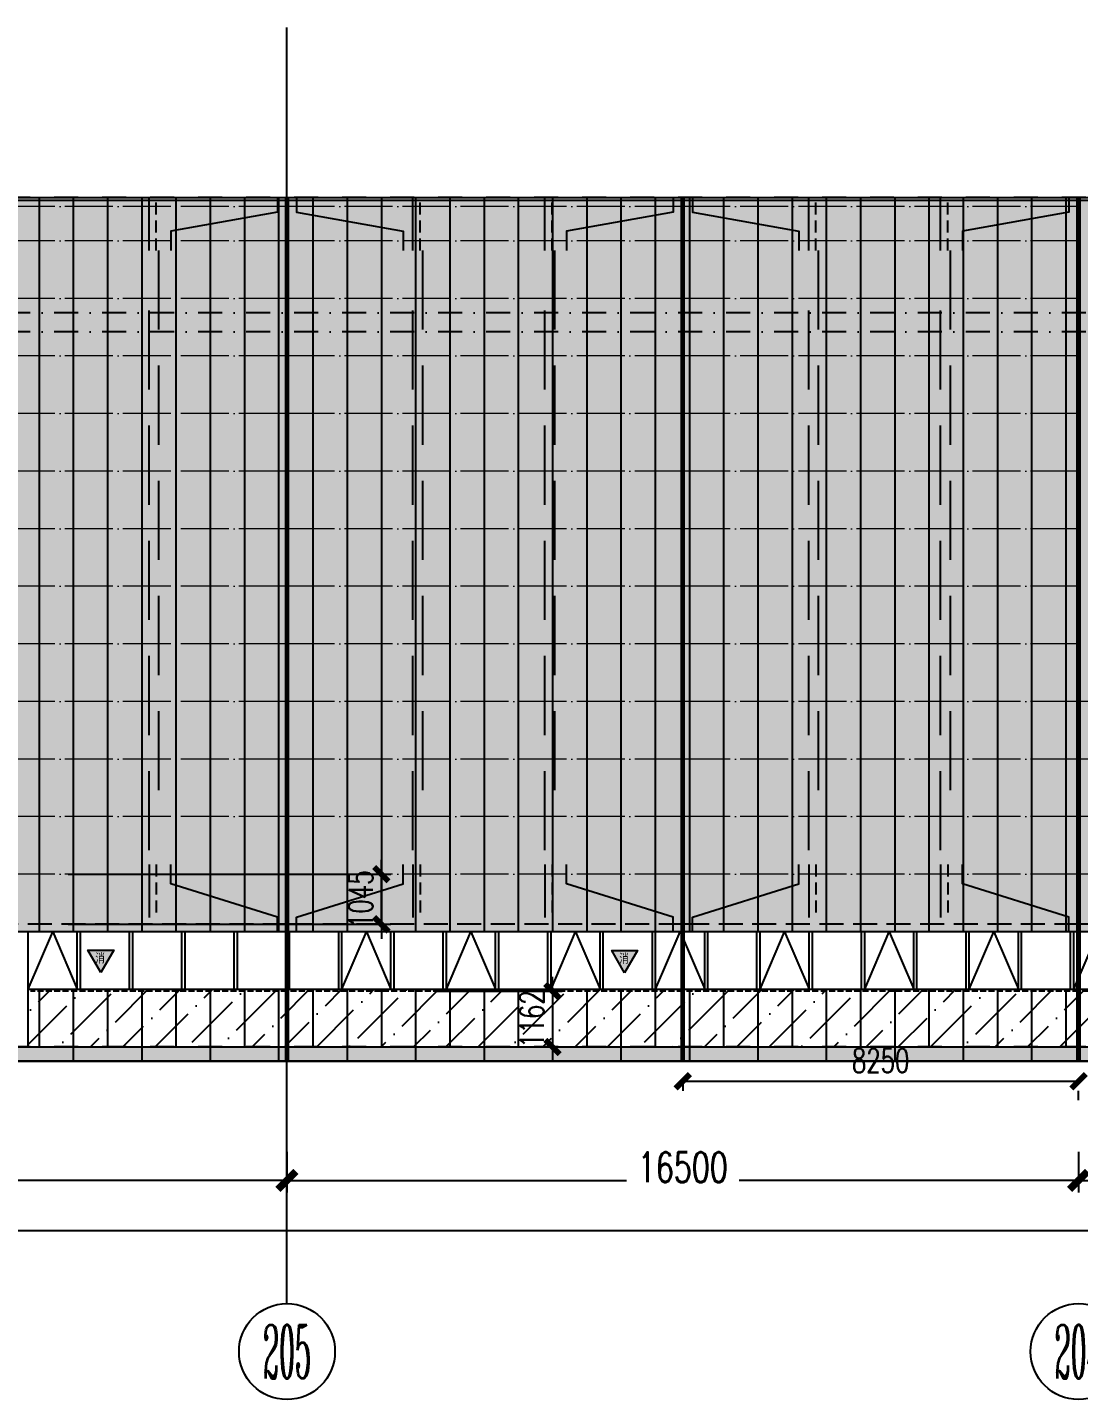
# Model space of a CAD drawing. Extents: x -2072575 to 87763, y -155913 to 742026.
# Drawn here: x -1010912 to -989003, y 551370 to 579968 of the extents above; entities that cross this region are included whole.
import ezdxf
from ezdxf.enums import TextEntityAlignment as Align

# ---------------------------------------------------------------- set-up
doc = ezdxf.new("R2010")
doc.units = 0
doc.header["$LTSCALE"] = 1000
for name, pattern in [('20剖面图$0$DASH', [0.35, 0.25, -0.1]), ('CENTER', [2, 1.25, -0.25, 0.25, -0.25]), ('DASHDOT', [1, 0.5, -0.25, 0, -0.25]), ('DASHED', [0.75, 0.5, -0.25]), ('DOT', [0.25, 0, -0.25]), ('DOTE', [2.42, 2, -0.2, 0.02, -0.2]), ('HIDDEN2', [0.1875, 0.125, -0.0625])]:
    doc.linetypes.add(name, pattern=pattern)
doc.layers.get('Defpoints').update_dxf_attribs({"color": 210})
for name, color, linetype in [('!ZN1-填充-8', 8, 'Continuous'), ('!ZN1-文字-7', 7, 'Continuous'), ('!ZN1-标注-173', 173, 'Continuous'), ('!ZN3-玻璃幕墙-4', 4, 'Continuous'), ('!ZN4-辅助材料-1', 1, 'Continuous'), ('12圆钢+30钢套管撑杆', 3, 'Continuous'), ('12圆钢斜拉条', 30, 'Continuous'), ('12圆钢直拉条', 22, 'Continuous'), ('250×150×4.5×8 H型钢', 3, 'HIDDEN2'), ('3符号', 3, 'Continuous'), ('3铝板幕墙', 3, 'Continuous'), ('4玻璃幕墙', 4, 'Continuous'), ('60x60x5钢方管', 6, '20剖面图$0$DASH'), ('A-LIN-V', 9, 'Continuous'), ('A-SFCE', 30, 'Continuous'), ('A-云线', 50, 'Continuous'), ('AS-WALL', 40, 'Continuous'), ('DIM', 173, 'Continuous'), ('DOT', 8, 'DOT'), ('DOTE', 1, 'CENTER'), ('压型钢板', 23, 'Continuous')]:
    doc.layers.add(name, color=color, linetype=linetype)
doc.layers.add('冷弯薄壁C型钢 250x75x20x3.0', color=51, linetype='DOTE', lineweight=0)
doc.layers.add('梁', color=4, linetype='Continuous', lineweight=18)
doc.styles.add('_TCH_AXIS', font='COMPLEX', dxfattribs={"bigfont": 'GBCBIG'})
doc.styles.add('DHTEXT-1', font='romans.shx', dxfattribs={"width": 0.7, "bigfont": 'chinese.shx'})
doc.styles.add('样式 1', font='romans.shx', dxfattribs={"width": 0.7, "bigfont": 'chinese.shx'})
doc.dimstyles.new('ZN200', dxfattribs={"dimscale": 200, "dimtxt": 2.5, "dimasz": 1.5, "dimexe": 1, "dimexo": 2, "dimgap": 0.9, "dimtad": 1, "dimdec": 0, "dimdsep": 46, "dimtxsty": 'DHTEXT-1', "dimblk": 'ARCHTICK', "dimcen": 2.5, "dimclrd": 173, "dimclre": 173, "dimclrt": 7, "dimazin": 2, "dimtfac": 1, "dimtdec": 0, "dimtix": 1, "dimtmove": 2, "dimatfit": 3, "dimfxl": 0, "dimtolj": 1, "dimtzin": 0, "dimarcsym": 0})
doc.dimstyles.new('ZN250', dxfattribs={"dimscale": 250, "dimtxt": 2.5, "dimasz": 1.5, "dimexe": 1, "dimexo": 2, "dimgap": 0.9, "dimtad": 1, "dimdec": 0, "dimdsep": 46, "dimtxsty": 'DHTEXT-1', "dimblk": 'ARCHTICK', "dimcen": 2.5, "dimclrd": 173, "dimclre": 173, "dimclrt": 7, "dimazin": 2, "dimtfac": 1, "dimtdec": 0, "dimtix": 1, "dimtmove": 2, "dimatfit": 3, "dimfxl": 0, "dimarcsym": 0})
pattern_1 = [(45, (1036481.6, -558720.36), (252.5697, 926.08891), [1190.625, -238.125, 0, -238.125])]

# ---------------------------------------------------------------- blocks, each defined once
blk = doc.blocks.new('_ArchTick')
at = {"color": 0, "linetype": 'ByBlock', "const_width": 0.4}
blk.add_lwpolyline([(-0.5, -0.5), (0.5, 0.5)], dxfattribs=at)
blk = doc.blocks.new('*D157')
at = {"layer": 'Defpoints', "color": 0, "ltscale": 2500, "transparency": 16777216}
for p in [(-1210766, 470420), (-1126966, 470420), (-1126966, 468284)]:
    blk.add_point(p, dxfattribs=at)
at = {"layer": 'DIM', "color": 173, "linetype": 'ByBlock', "lineweight": -2, "ltscale": 2500, "transparency": 16777216}
for p, q in [((-1210766, 469920), (-1210766, 468034)), ((-1126966, 469920), (-1126966, 468034)), ((-1210766, 468284), (-1170070, 468284)), ((-1126966, 468284), (-1167662, 468284))]:
    blk.add_line(p, q, dxfattribs=at)
at = {"layer": 'DIM', "color": 173, "lineweight": -2, "ltscale": 2500, "transparency": 16777216, "xscale": 375, "yscale": 375, "zscale": 375, "rotation": 180}
blk.add_blockref('_ArchTick', (-1210766, 468284), dxfattribs=at)
at = {"layer": 'DIM', "color": 173, "lineweight": -2, "ltscale": 2500, "transparency": 16777216, "xscale": 375, "yscale": 375, "zscale": 375}
blk.add_blockref('_ArchTick', (-1126966, 468284), dxfattribs=at)
at = {"layer": 'DIM', "color": 7, "ltscale": 2500, "transparency": 16777216, "insert": (-1168866, 468559), "char_height": 625, "attachment_point": 5, "style": 'DHTEXT-1'}
blk.add_mtext('83800', dxfattribs=at)
blk = doc.blocks.new('*D164')
at = {"layer": 'Defpoints', "color": 0, "ltscale": 2500, "transparency": 16777216}
for p in [(-1210116, 470420), (-1193616, 470420), (-1193616, 469324)]:
    blk.add_point(p, dxfattribs=at)
at = {"layer": 'DIM', "color": 173, "linetype": 'ByBlock', "lineweight": -2, "ltscale": 2500, "transparency": 16777216}
for p, q in [((-1210116, 469920), (-1210116, 469074)), ((-1193616, 469920), (-1193616, 469074)), ((-1210116, 469324), (-1203039, 469324)), ((-1193616, 469324), (-1200693, 469324))]:
    blk.add_line(p, q, dxfattribs=at)
at = {"layer": 'DIM', "color": 173, "lineweight": -2, "ltscale": 2500, "transparency": 16777216, "xscale": 375, "yscale": 375, "zscale": 375, "rotation": 180}
blk.add_blockref('_ArchTick', (-1210116, 469324), dxfattribs=at)
at = {"layer": 'DIM', "color": 173, "lineweight": -2, "ltscale": 2500, "transparency": 16777216, "xscale": 375, "yscale": 375, "zscale": 375}
blk.add_blockref('_ArchTick', (-1193616, 469324), dxfattribs=at)
at = {"layer": 'DIM', "color": 7, "ltscale": 2500, "transparency": 16777216, "insert": (-1201866, 469599), "char_height": 625, "attachment_point": 5, "style": 'DHTEXT-1'}
blk.add_mtext('16500', dxfattribs=at)
blk = doc.blocks.new('*D165')
at = {"layer": 'Defpoints', "color": 0, "ltscale": 2500, "transparency": 16777216}
for p in [(-1193616, 470420), (-1177116, 470420), (-1177116, 469324)]:
    blk.add_point(p, dxfattribs=at)
at = {"layer": 'DIM', "color": 173, "linetype": 'ByBlock', "lineweight": -2, "ltscale": 2500, "transparency": 16777216}
for p, q in [((-1193616, 469920), (-1193616, 469074)), ((-1177116, 469920), (-1177116, 469074)), ((-1193616, 469324), (-1186539, 469324)), ((-1177116, 469324), (-1184193, 469324))]:
    blk.add_line(p, q, dxfattribs=at)
at = {"layer": 'DIM', "color": 173, "lineweight": -2, "ltscale": 2500, "transparency": 16777216, "xscale": 375, "yscale": 375, "zscale": 375, "rotation": 180}
blk.add_blockref('_ArchTick', (-1193616, 469324), dxfattribs=at)
at = {"layer": 'DIM', "color": 173, "lineweight": -2, "ltscale": 2500, "transparency": 16777216, "xscale": 375, "yscale": 375, "zscale": 375}
blk.add_blockref('_ArchTick', (-1177116, 469324), dxfattribs=at)
at = {"layer": 'DIM', "color": 7, "ltscale": 2500, "transparency": 16777216, "insert": (-1185366, 469599), "char_height": 625, "attachment_point": 5, "style": 'DHTEXT-1'}
blk.add_mtext('16500', dxfattribs=at)
blk = doc.blocks.new('*D166')
at = {"layer": 'Defpoints', "color": 0, "ltscale": 2500, "transparency": 16777216}
for p in [(-1177116, 470420), (-1160616, 470420), (-1160616, 469324)]:
    blk.add_point(p, dxfattribs=at)
at = {"layer": 'DIM', "color": 173, "linetype": 'ByBlock', "lineweight": -2, "ltscale": 2500, "transparency": 16777216}
for p, q in [((-1177116, 469920), (-1177116, 469074)), ((-1160616, 469920), (-1160616, 469074)), ((-1177116, 469324), (-1170039, 469324)), ((-1160616, 469324), (-1167693, 469324))]:
    blk.add_line(p, q, dxfattribs=at)
at = {"layer": 'DIM', "color": 173, "lineweight": -2, "ltscale": 2500, "transparency": 16777216, "xscale": 375, "yscale": 375, "zscale": 375, "rotation": 180}
blk.add_blockref('_ArchTick', (-1177116, 469324), dxfattribs=at)
at = {"layer": 'DIM', "color": 173, "lineweight": -2, "ltscale": 2500, "transparency": 16777216, "xscale": 375, "yscale": 375, "zscale": 375}
blk.add_blockref('_ArchTick', (-1160616, 469324), dxfattribs=at)
at = {"layer": 'DIM', "color": 7, "ltscale": 2500, "transparency": 16777216, "insert": (-1168866, 469599), "char_height": 625, "attachment_point": 5, "style": 'DHTEXT-1'}
blk.add_mtext('16500', dxfattribs=at)
blk = doc.blocks.new('卓越-轴号')
blk.add_circle((0, 0), 4)
at = {"color": 0, "style": '_TCH_AXIS', "width": 1.041667, "flags": 8}
blk.add_attdef('A', text='', height=4.48, dxfattribs=at).set_placement((-2, -2.24), (2, -2.24), align=Align.FIT)
blk = doc.blocks.new('消防救援口标识')
blk.add_wipeout([(0, 0), (-150, 260), (150, 260)]).dxf.layer = '!ZN1-标注-173'
at = {"layer": '!ZN1-填充-8'}
h = blk.add_hatch(color=252, dxfattribs=at)
h.dxf.hatch_style = 1
h.paths.add_polyline_path([(0, 0), (-150, 260), (150, 260)])
at = {"layer": '!ZN1-标注-173'}
blk.add_lwpolyline([(0, 0), (-150, 260), (150, 260)], close=True, dxfattribs=at)
at = {"layer": '!ZN1-文字-7', "ltscale": 1.5, "style": '样式 1', "width": 0.7}
blk.add_text('消', height=120, dxfattribs=at).set_placement((-62, 164), align=Align.MIDDLE_LEFT)
blk = doc.blocks.new('紧急救援窗口')
at = {"layer": '!ZN4-辅助材料-1', "xscale": 1.8, "yscale": 1.8, "zscale": 1.8}
blk.add_blockref('消防救援口标识', (74715, -11410), dxfattribs=at)
blk = doc.blocks.new('20250905092932')
at = {"layer": '!ZN1-填充-8'}
h = blk.add_hatch(dxfattribs=at)
h.set_pattern_fill('ANSI36', color=252, scale=300, style=0)
h.set_pattern_definition(pattern_1)
h.paths.add_polyline_path([(-650, 0), (11205, 0), (11109, 0), (7305, 0), (7305, 2400), (66500, 2400), (66500, 17650), (-650, 17650)])
h = blk.add_hatch(dxfattribs=at)
h.set_pattern_fill('ANSI36', color=252, scale=300, style=0)
h.set_pattern_definition(pattern_1)
h.paths.add_polyline_path([(11109, 0), (68000, 0), (68000, 1200), (11109, 1200)])
h = blk.add_hatch(dxfattribs=at)
h.set_pattern_fill('DOTS', color=252, scale=100, style=0)
h.set_pattern_definition([(0, (1022002.81, -558720.36), (79.375, 158.75), [0, -158.75])])
h.paths.add_polyline_path([(-650, 0), (83150, 0), (83150, -300), (-650, -300)])
at = {"layer": '!ZN3-玻璃幕墙-4', "color": 252, "ltscale": 10, "elevation": 0}
for points in [[(11107, 1200), (11618, 2400), (12130, 1200)], [(17645, 1200), (18157, 2400), (18668, 1200)], [(19825, 1200), (20336, 2400), (20848, 1200)], [(22004, 1200), (22516, 2400), (23027, 1200)], [(24183, 1200), (24695, 2400), (25207, 1200)], [(26363, 1200), (26874, 2400), (27386, 1200)], [(28542, 1200), (29054, 2400), (29565, 1200)], [(30722, 1200), (31233, 2400), (31745, 1200)], [(32901, 1200), (33413, 2400), (33924, 1200)]]:
    blk.add_lwpolyline(points, dxfattribs=at)
at = {"layer": '3铝板幕墙', "color": 252, "ltscale": 1000}
for p, q in [((12047, 0), (12047, -300)), ((13474, 0), (13474, -300)), ((14900, 0), (14900, -300)), ((16327, 0), (16327, -300)), ((17754, 0), (17754, -300)), ((19181, 0), (19181, -300)), ((20608, 0), (20608, -300)), ((22035, 0), (22035, -300)), ((23461, 0), (23461, -300)), ((23461, 0), (23461, -300)), ((24888, 0), (24888, -300)), ((26315, 0), (26315, -300)), ((27742, 0), (27742, -300)), ((29169, 0), (29169, -300)), ((30595, 0), (30595, -300)), ((32022, 0), (32022, -300))]:
    blk.add_line(p, q, dxfattribs=at)
blk.add_lwpolyline([(-650, 0), (83150, 0), (83150, -300), (-650, -300)], close=True, dxfattribs=at)
at = {"layer": '4玻璃幕墙', "color": 252, "ltscale": 10}
for p, q in [((11107, 0), (11107, 2400)), ((12130, 1200), (12130, 2400)), ((12197, 1200), (12197, 2400)), ((13220, 1200), (13220, 2400)), ((13286, 1200), (13286, 2400)), ((14309, 1200), (14309, 2400)), ((14376, 1200), (14376, 2400)), ((15399, 1200), (15399, 2400)), ((15466, 1200), (15466, 2400)), ((16489, 1200), (16489, 2400)), ((16555, 1200), (16555, 2400)), ((17579, 1200), (17579, 2400)), ((17645, 1200), (17645, 2400)), ((18668, 1200), (18668, 2400)), ((18735, 1200), (18735, 2400)), ((19758, 1200), (19758, 2400)), ((19825, 1200), (19825, 2400)), ((20848, 1200), (20848, 2400)), ((20914, 1200), (20914, 2400)), ((21937, 1200), (21937, 2400)), ((22004, 1200), (22004, 2400)), ((23027, 1200), (23027, 2400)), ((23094, 1200), (23094, 2400)), ((24117, 1200), (24117, 2400)), ((24183, 1200), (24183, 2400)), ((25207, 1200), (25207, 2400)), ((25273, 1200), (25273, 2400)), ((26296, 1200), (26296, 2400)), ((26363, 1200), (26363, 2400)), ((27386, 1200), (27386, 2400)), ((27453, 1200), (27453, 2400)), ((28476, 1200), (28476, 2400)), ((28542, 1200), (28542, 2400)), ((29565, 1200), (29565, 2400)), ((29632, 1200), (29632, 2400)), ((30655, 1200), (30655, 2400)), ((30722, 1200), (30722, 2400)), ((31745, 1200), (31745, 2400)), ((31811, 1200), (31811, 2400)), ((32835, 1200), (32835, 2400)), ((32901, 1200), (32901, 2400))]:
    blk.add_line(p, q, dxfattribs=at)
blk.add_lwpolyline([(7269, 2400), (7269, 0), (11107, 0), (11107, 1200), (68000, 1200), (68000, 17650), (66460, 17650), (66460, 2400), (7269, 2400)], dxfattribs=at)
at = {"layer": '压型钢板', "color": 252, "ltscale": 10}
for p, q in [((11334, 17700), (11334, 2400)), ((12047, 17700), (12047, 2400)), ((12760, 17700), (12760, 2400)), ((13474, 17700), (13474, 2400)), ((14187, 17700), (14187, 2400)), ((14900, 17700), (14900, 2400)), ((15614, 17700), (15614, 2400)), ((16327, 17700), (16327, 2400)), ((17041, 17700), (17041, 2400)), ((17754, 17700), (17754, 2400)), ((18468, 17700), (18468, 2400)), ((19181, 17700), (19181, 2400)), ((19895, 17700), (19895, 2400)), ((20608, 17700), (20608, 2400)), ((21321, 17700), (21321, 2400)), ((22035, 17700), (22035, 2400)), ((22748, 17700), (22748, 2400)), ((23461, 17700), (23461, 2400)), ((24175, 17700), (24175, 2400)), ((24888, 17700), (24888, 2400)), ((25602, 17700), (25602, 2400)), ((26315, 17700), (26315, 2400)), ((27028, 17700), (27028, 2400)), ((27742, 17700), (27742, 2400)), ((28455, 17700), (28455, 2400)), ((29169, 17700), (29169, 2400)), ((29882, 17700), (29882, 2400)), ((30595, 17700), (30595, 2400)), ((31308, 17700), (31308, 2400)), ((32022, 17700), (32022, 2400)), ((32735, 17700), (32735, 2400)), ((11334, 1200), (11334, 0)), ((12047, 1200), (12047, 0)), ((12760, 1200), (12760, 0)), ((13474, 1200), (13474, 0)), ((14187, 1200), (14187, 0)), ((14900, 1200), (14900, 0)), ((15614, 1200), (15614, 0)), ((16327, 1200), (16327, 0)), ((17041, 1200), (17041, 0)), ((17754, 1200), (17754, 0)), ((18468, 1200), (18468, 0)), ((19181, 1200), (19181, 0)), ((19895, 1200), (19895, 0)), ((20608, 1200), (20608, 0)), ((21321, 1200), (21321, 0)), ((22035, 1200), (22035, 0)), ((22748, 1200), (22748, 0)), ((23461, 1200), (23461, 0)), ((24175, 1200), (24175, 0)), ((24888, 1200), (24888, 0)), ((25602, 1200), (25602, 0)), ((26315, 1200), (26315, 0)), ((27028, 1200), (27028, 0)), ((27742, 1200), (27742, 0)), ((28455, 1200), (28455, 0)), ((29169, 1200), (29169, 0)), ((29882, 1200), (29882, 0)), ((30595, 1200), (30595, 0)), ((31308, 1200), (31308, 0)), ((32022, 1200), (32022, 0)), ((32735, 1200), (32735, 0))]:
    blk.add_line(p, q, dxfattribs=at)
at = {"layer": 'A-SFCE', "color": 252}
for p in [(-62096, 12960), (-51176, 12953)]:
    blk.add_blockref('紧急救援窗口', p, dxfattribs=at)
blk = doc.blocks.new('*D3532')
at = {"layer": 'Defpoints', "color": 0, "ltscale": 10, "transparency": 16777216}
for p in [(-1010465, 562320), (-1003535, 562320), (-1010465, 561275)]:
    blk.add_point(p, dxfattribs=at)
at = {"layer": 'DIM', "color": 173, "linetype": 'ByBlock', "lineweight": -2, "ltscale": 10, "transparency": 16777216}
for p, q in [((-1003535, 562320), (-1003535, 562620)), ((-1010065, 562320), (-1003335, 562320)), ((-1003535, 561275), (-1003535, 562320)), ((-1010065, 561275), (-1003335, 561275)), ((-1003535, 561275), (-1003535, 560975))]:
    blk.add_line(p, q, dxfattribs=at)
at = {"layer": 'DIM', "color": 173, "lineweight": -2, "ltscale": 10, "transparency": 16777216, "xscale": 300, "yscale": 300, "zscale": 300}
for p, rotation in [((-1003535, 562320), 270), ((-1003535, 561275), 90)]:
    blk.add_blockref('_ArchTick', p, dxfattribs=dict(at, rotation=rotation))
at = {"layer": 'DIM', "color": 7, "ltscale": 10, "transparency": 16777216, "insert": (-1003965, 561798), "char_height": 500, "attachment_point": 5, "rotation": 90, "style": 'DHTEXT-1'}
blk.add_mtext('\\A1;1045', dxfattribs=at)
blk = doc.blocks.new('*D3533')
at = {"layer": 'Defpoints', "color": 0, "ltscale": 10, "transparency": 16777216}
for p in [(-1002822, 559883), (-1002822, 558720), (-999968, 558720)]:
    blk.add_point(p, dxfattribs=at)
at = {"layer": 'DIM', "color": 173, "linetype": 'ByBlock', "lineweight": -2, "ltscale": 10, "transparency": 16777216}
for p, q in [((-999968, 559883), (-999968, 560183)), ((-1002422, 559883), (-999768, 559883)), ((-999968, 559883), (-999968, 558720)), ((-1002422, 558720), (-999768, 558720)), ((-999968, 558720), (-999968, 558420))]:
    blk.add_line(p, q, dxfattribs=at)
at = {"layer": 'DIM', "color": 173, "lineweight": -2, "ltscale": 10, "transparency": 16777216, "xscale": 300, "yscale": 300, "zscale": 300}
for p, rotation in [((-999968, 559883), 270), ((-999968, 558720), 90)]:
    blk.add_blockref('_ArchTick', p, dxfattribs=dict(at, rotation=rotation))
at = {"layer": 'DIM', "color": 7, "ltscale": 10, "transparency": 16777216, "insert": (-1000398, 559302), "char_height": 500, "attachment_point": 5, "rotation": 90, "style": 'DHTEXT-1'}
blk.add_mtext('\\A1;1162', dxfattribs=at)
blk = doc.blocks.new('*D3752')
at = {"layer": 'Defpoints', "color": 0, "ltscale": 10, "transparency": 16777216}
for p in [(-997253, 558420), (-989003, 558007), (-989003, 558005)]:
    blk.add_point(p, dxfattribs=at)
at = {"layer": 'DIM', "color": 173, "linetype": 'ByBlock', "lineweight": -2, "ltscale": 10, "transparency": 16777216}
for p, q in [((-997253, 558020), (-997253, 557805)), ((-997253, 558005), (-989003, 558005)), ((-989003, 557607), (-989003, 557805))]:
    blk.add_line(p, q, dxfattribs=at)
at = {"layer": 'DIM', "color": 173, "lineweight": -2, "ltscale": 10, "transparency": 16777216, "xscale": 300, "yscale": 300, "zscale": 300, "rotation": 180}
blk.add_blockref('_ArchTick', (-997253, 558005), dxfattribs=at)
at = {"layer": 'DIM', "color": 173, "lineweight": -2, "ltscale": 10, "transparency": 16777216, "xscale": 300, "yscale": 300, "zscale": 300}
blk.add_blockref('_ArchTick', (-989003, 558005), dxfattribs=at)
at = {"layer": 'DIM', "color": 7, "ltscale": 10, "transparency": 16777216, "insert": (-993128, 558435), "char_height": 500, "attachment_point": 5, "style": 'DHTEXT-1'}
blk.add_mtext('\\A1;8250', dxfattribs=at)
blk = doc.blocks.new('20250821133332')
at = {"layer": 'DOT', "linetype": 'DASHDOT'}
for p, q in [((90159.1, 17700), (-7659.1, 17700)), ((90159.1, 15300), (-7659.1, 15300)), ((90159.1, 14900), (-7659.1, 14900)), ((90159.1, 0), (-7659.1, 0))]:
    blk.add_line(p, q, dxfattribs=at)
at = {"layer": 'DOTE', "ltscale": 250}
blk.add_line((16500, -5350), (16500, 21247.6), dxfattribs=at)
at = {"layer": '3符号', "color": 7}
ref = blk.add_blockref('卓越-轴号', (16501.1, -6350), dxfattribs=dict(at, xscale=250, yscale=250, zscale=250))
ref.add_attrib('A', '205', dxfattribs={"layer": '0', "color": 0, "height": 1120, "style": '_TCH_AXIS', "width": 0.347222}).set_placement((16001.1, -6910), (17001.1, -6910), align=Align.FIT)
ref = blk.add_blockref('卓越-轴号', (33001.1, -6350), dxfattribs=dict(at, xscale=250, yscale=250, zscale=250))
ref.add_attrib('A', '204', dxfattribs={"layer": '0', "color": 0, "height": 1120, "style": '_TCH_AXIS', "width": 0.334821}).set_placement((32501.1, -6910), (33501.1, -6910), align=Align.FIT)
at = {"layer": 'DIM', "ltscale": 2500}
for base, p1, p2, picture, middle in [((83150, -3824.1), (-650, -1687.5), (83150, -1687.5), '*D157', (41250, -3549.1)), ((16500, -2784.1), (0, -1687.5), (16500, -1687.5), '*D164', (8250, -2509.1)), ((33000, -2784.1), (16500, -1687.5), (33000, -1687.5), '*D165', (24750, -2509.1)), ((49500, -2784.1), (33000, -1687.5), (49500, -1687.5), '*D166', (41250, -2509.1))]:
    dim = blk.add_linear_dim(base=base, p1=p1, p2=p2, angle=0, dimstyle='ZN250', dxfattribs=at)
    dim.commit()
    dim.dimension.update_dxf_attribs({"geometry": picture, "text_midpoint": middle, "dimtype": 129, "insert": (1210115.9, -472107.8)})

msp = doc.modelspace()

# ---------------------------------------------------------------- linework, layer by layer
at = {"layer": 'A-LIN-V'}
for p, q in [((-1022652.8, 576420.4), (-938852.8, 576420.4)), ((-1022652.8, 576370.4), (-938852.8, 576370.4))]:
    msp.add_line(p, q, dxfattribs=at)
at = {"layer": 'AS-WALL'}
msp.add_line((-1029662, 558420.4), (-931843.7, 558420.4), dxfattribs=at)

# ---------------------------------------------------------------- block references
at = {"layer": 'A-云线', "ltscale": 10}
msp.add_blockref('20250821133332', (-1022002.8, 558720.4), dxfattribs=at)

# ---------------------------------------------------------------- next in the draw order: block references
at = {"layer": '3铝板幕墙', "ltscale": 1000}
msp.add_blockref('20250905092932', (-1022002.8, 558720.4), dxfattribs=at)

# ---------------------------------------------------------------- next in the draw order: linework, layer by layer
at = {"layer": '12圆钢+30钢套管撑杆', "color": 3}
for p, q in [((-1008377.8, 575320.4), (-1008377.8, 576420.4)), ((-1002877.8, 575320.4), (-1002877.8, 576420.4)), ((-1000127.8, 575320.4), (-1000127.8, 576420.4)), ((-994627.8, 575320.4), (-994627.8, 576420.4)), ((-991877.8, 575320.4), (-991877.8, 576420.4)), ((-1008377.8, 562520.4), (-1008377.8, 561420.4)), ((-1002877.8, 562520.4), (-1002877.8, 561420.4)), ((-1000127.8, 562520.4), (-1000127.8, 561420.4)), ((-994627.8, 562520.4), (-994627.8, 561420.4)), ((-991877.8, 562520.4), (-991877.8, 561420.4))]:
    msp.add_line(p, q, dxfattribs=at)
at = {"layer": '12圆钢+30钢套管撑杆', "color": 3, "linetype": 'DASHED', "ltscale": 0.5}
for p, q in [((-1008227.8, 575320.4), (-1008227.8, 576420.4)), ((-1002727.8, 575320.4), (-1002727.8, 576420.4)), ((-999977.8, 575320.4), (-999977.8, 576420.4)), ((-994477.8, 575320.4), (-994477.8, 576420.4)), ((-991727.8, 575320.4), (-991727.8, 576420.4)), ((-1008227.8, 562520.4), (-1008227.8, 561420.4)), ((-1002727.8, 562520.4), (-1002727.8, 561420.4)), ((-999977.8, 562520.4), (-999977.8, 561420.4)), ((-994477.8, 562520.4), (-994477.8, 561420.4)), ((-991727.8, 562520.4), (-991727.8, 561420.4))]:
    msp.add_line(p, q, dxfattribs=at)
at = {"layer": '12圆钢斜拉条', "ltscale": 1000}
for points in [[(-1005702.8, 576420.4), (-1005702.8, 576120.4), (-1007924.7, 575720.4), (-1007924.7, 575320.4)], [(-1005302.8, 576420.4), (-1005302.8, 576120.4), (-1003080.9, 575720.4), (-1003080.9, 575320.4)], [(-997452.8, 576420.4), (-997452.8, 576120.4), (-999674.7, 575720.4), (-999674.7, 575320.4)], [(-997052.8, 576420.4), (-997052.8, 576120.4), (-994830.9, 575720.4), (-994830.9, 575320.4)], [(-989202.8, 576420.4), (-989202.8, 576120.4), (-991424.7, 575720.4), (-991424.7, 575320.4)], [(-1005702.8, 561125.4), (-1005702.8, 561425.4), (-1007924.7, 562120.4), (-1007924.7, 562520.4)], [(-1005302.8, 561125.4), (-1005302.8, 561425.4), (-1003080.9, 562120.4), (-1003080.9, 562520.4)], [(-997452.8, 561125.4), (-997452.8, 561425.4), (-999674.7, 562120.4), (-999674.7, 562520.4)], [(-997052.8, 561125.4), (-997052.8, 561425.4), (-994830.9, 562120.4), (-994830.9, 562520.4)], [(-989202.8, 561125.4), (-989202.8, 561425.4), (-991424.7, 562120.4), (-991424.7, 562520.4)]]:
    msp.add_lwpolyline(points, dxfattribs=at)
at = {"layer": '12圆钢直拉条', "ltscale": 1000}
for p, q in [((-1008177.8, 575320.4), (-1008177.8, 573670.4)), ((-1002677.8, 575320.4), (-1002677.8, 573670.4)), ((-999927.8, 575320.4), (-999927.8, 573670.4)), ((-994427.8, 575320.4), (-994427.8, 573670.4)), ((-991677.8, 575320.4), (-991677.8, 573670.4)), ((-1008377.8, 572420.4), (-1008377.8, 574070.4)), ((-1002877.8, 572420.4), (-1002877.8, 574070.4)), ((-1000127.8, 572420.4), (-1000127.8, 574070.4)), ((-994627.8, 572420.4), (-994627.8, 574070.4)), ((-991877.8, 572420.4), (-991877.8, 574070.4)), ((-1008177.8, 572920.4), (-1008177.8, 571270.4)), ((-1002677.8, 572920.4), (-1002677.8, 571270.4)), ((-999927.8, 572920.4), (-999927.8, 571270.4)), ((-994427.8, 572920.4), (-994427.8, 571270.4)), ((-991677.8, 572920.4), (-991677.8, 571270.4)), ((-1008377.8, 570020.4), (-1008377.8, 571670.4)), ((-1002877.8, 570020.4), (-1002877.8, 571670.4)), ((-1000127.8, 570020.4), (-1000127.8, 571670.4)), ((-994627.8, 570020.4), (-994627.8, 571670.4)), ((-991877.8, 570020.4), (-991877.8, 571670.4)), ((-1008177.8, 570520.4), (-1008177.8, 568870.4)), ((-1002677.8, 570520.4), (-1002677.8, 568870.4)), ((-999927.8, 570520.4), (-999927.8, 568870.4)), ((-994427.8, 570520.4), (-994427.8, 568870.4)), ((-991677.8, 570520.4), (-991677.8, 568870.4)), ((-1008377.8, 567620.4), (-1008377.8, 569270.4)), ((-1002877.8, 567620.4), (-1002877.8, 569270.4)), ((-1000127.8, 567620.4), (-1000127.8, 569270.4)), ((-994627.8, 567620.4), (-994627.8, 569270.4)), ((-991877.8, 567620.4), (-991877.8, 569270.4)), ((-1008177.8, 568120.4), (-1008177.8, 566470.4)), ((-1002677.8, 568120.4), (-1002677.8, 566470.4)), ((-999927.8, 568120.4), (-999927.8, 566470.4)), ((-994427.8, 568120.4), (-994427.8, 566470.4)), ((-991677.8, 568120.4), (-991677.8, 566470.4)), ((-1008377.8, 565220.4), (-1008377.8, 566870.4)), ((-1002877.8, 565220.4), (-1002877.8, 566870.4)), ((-1000127.8, 565220.4), (-1000127.8, 566870.4)), ((-994627.8, 565220.4), (-994627.8, 566870.4)), ((-991877.8, 565220.4), (-991877.8, 566870.4)), ((-1008177.8, 565720.4), (-1008177.8, 564070.4)), ((-1002677.8, 565720.4), (-1002677.8, 564070.4)), ((-999927.8, 565720.4), (-999927.8, 564070.4)), ((-994427.8, 565720.4), (-994427.8, 564070.4)), ((-991677.8, 565720.4), (-991677.8, 564070.4)), ((-1008377.8, 562820.4), (-1008377.8, 564470.4)), ((-1002877.8, 562820.4), (-1002877.8, 564470.4)), ((-1000127.8, 562820.4), (-1000127.8, 564470.4)), ((-994627.8, 562820.4), (-994627.8, 564470.4)), ((-991877.8, 562820.4), (-991877.8, 564470.4))]:
    msp.add_line(p, q, dxfattribs=at)
at = {"layer": '250×150×4.5×8 H型钢', "linetype": '20剖面图$0$DASH', "ltscale": 2}
for p, q in [((-1005502.8, 561275.4), (-1014859.1, 561275.4)), ((-997252.8, 561275.4), (-1005502.8, 561275.4)), ((-989002.8, 561275.4), (-997252.8, 561275.4)), ((-980752.8, 561275.4), (-989002.8, 561275.4))]:
    msp.add_line(p, q, dxfattribs=at)
at = {"layer": '60x60x5钢方管', "ltscale": 0.5}
for p, q in [((-1005502.8, 559882.8), (-1010845.9, 559882.8)), ((-997252.8, 559882.8), (-1005502.8, 559882.8)), ((-989002.8, 559882.8), (-997252.8, 559882.8)), ((-980752.8, 559882.8), (-989002.8, 559882.8))]:
    msp.add_line(p, q, dxfattribs=at)
at = {"layer": '冷弯薄壁C型钢 250x75x20x3.0', "ltscale": 0.5}
for p, q in [((-1005502.8, 576232.9), (-1013752.8, 576232.9)), ((-997252.8, 576232.9), (-1005502.8, 576232.9)), ((-989002.8, 576232.9), (-997252.8, 576232.9)), ((-1005502.8, 575520.4), (-1013752.8, 575520.4)), ((-997252.8, 575520.4), (-1005502.8, 575520.4)), ((-989002.8, 575520.4), (-997252.8, 575520.4)), ((-1005502.8, 574320.4), (-1013752.8, 574320.4)), ((-997252.8, 574320.4), (-1005502.8, 574320.4)), ((-989002.8, 574320.4), (-997252.8, 574320.4)), ((-1005502.8, 573120.4), (-1013752.8, 573120.4)), ((-997252.8, 573120.4), (-1005502.8, 573120.4)), ((-989002.8, 573120.4), (-997252.8, 573120.4)), ((-1005502.8, 571920.4), (-1013752.8, 571920.4)), ((-997252.8, 571920.4), (-1005502.8, 571920.4)), ((-989002.8, 571920.4), (-997252.8, 571920.4)), ((-1005502.8, 570720.4), (-1013752.8, 570720.4)), ((-997252.8, 570720.4), (-1005502.8, 570720.4)), ((-989002.8, 570720.4), (-997252.8, 570720.4)), ((-1005502.8, 569520.4), (-1013752.8, 569520.4)), ((-997252.8, 569520.4), (-1005502.8, 569520.4)), ((-989002.8, 569520.4), (-997252.8, 569520.4)), ((-1005502.8, 568320.4), (-1013752.8, 568320.4)), ((-997252.8, 568320.4), (-1005502.8, 568320.4)), ((-989002.8, 568320.4), (-997252.8, 568320.4)), ((-1005502.8, 567120.4), (-1013752.8, 567120.4)), ((-997252.8, 567120.4), (-1005502.8, 567120.4)), ((-989002.8, 567120.4), (-997252.8, 567120.4)), ((-1005502.8, 565920.4), (-1013752.8, 565920.4)), ((-997252.8, 565920.4), (-1005502.8, 565920.4)), ((-989002.8, 565920.4), (-997252.8, 565920.4)), ((-980752.8, 565920.4), (-989002.8, 565920.4)), ((-1005502.8, 564720.4), (-1013752.8, 564720.4)), ((-997252.8, 564720.4), (-1005502.8, 564720.4)), ((-989002.8, 564720.4), (-997252.8, 564720.4)), ((-980752.8, 564720.4), (-989002.8, 564720.4)), ((-1005502.8, 563520.4), (-1013752.8, 563520.4)), ((-997252.8, 563520.4), (-1005502.8, 563520.4)), ((-989002.8, 563520.4), (-997252.8, 563520.4)), ((-980752.8, 563520.4), (-989002.8, 563520.4)), ((-1005502.8, 562320.4), (-1013752.8, 562320.4)), ((-997252.8, 562320.4), (-1005502.8, 562320.4)), ((-989002.8, 562320.4), (-997252.8, 562320.4)), ((-980752.8, 562320.4), (-989002.8, 562320.4)), ((-1005502.8, 558720.4), (-1010845.9, 558720.4)), ((-997252.8, 558720.4), (-1005502.8, 558720.4)), ((-989002.8, 558720.4), (-997252.8, 558720.4)), ((-980752.8, 558720.4), (-989002.8, 558720.4))]:
    msp.add_line(p, q, dxfattribs=at)
at = {"layer": '梁', "ltscale": 10, "const_width": 100}
for points in [[(-1005502.8, 576420.4), (-1005502.8, 558420.4)], [(-997252.8, 576420.4), (-997252.8, 558420.4)], [(-989002.8, 576420.4), (-989002.8, 558420.4)]]:
    msp.add_lwpolyline(points, dxfattribs=at)

# ---------------------------------------------------------------- next in the draw order: dimensions: what is measured, and where the dimension line sits
at = {"layer": 'DIM', "ltscale": 10}
for base, p1, p2, picture, middle in [((-1003535.1, 562320.4), (-1010465, 561275.4), (-1010465, 562320.4), '*D3532', (-1003965.1, 561797.9)), ((-999968.1, 558720.4), (-1002821.7, 559882.8), (-1002821.7, 558720.4), '*D3533', (-1000398.1, 559301.6))]:
    dim = msp.add_linear_dim(base=base, p1=p1, p2=p2, angle=90, dimstyle='ZN200', override={"dimfxl": 2}, dxfattribs=at)
    dim.commit()
    dim.dimension.update_dxf_attribs({"geometry": picture, "text_midpoint": middle})
dim = msp.add_linear_dim(base=(-989002.8, 558005.1), p1=(-997252.8, 558420.4), p2=(-989002.8, 558007.1), dimstyle='ZN200', dxfattribs=at)
dim.commit()
dim.dimension.update_dxf_attribs({"geometry": '*D3752', "text_midpoint": (-993127.8, 558435.1)})

doc.saveas('drawing.dxf')
